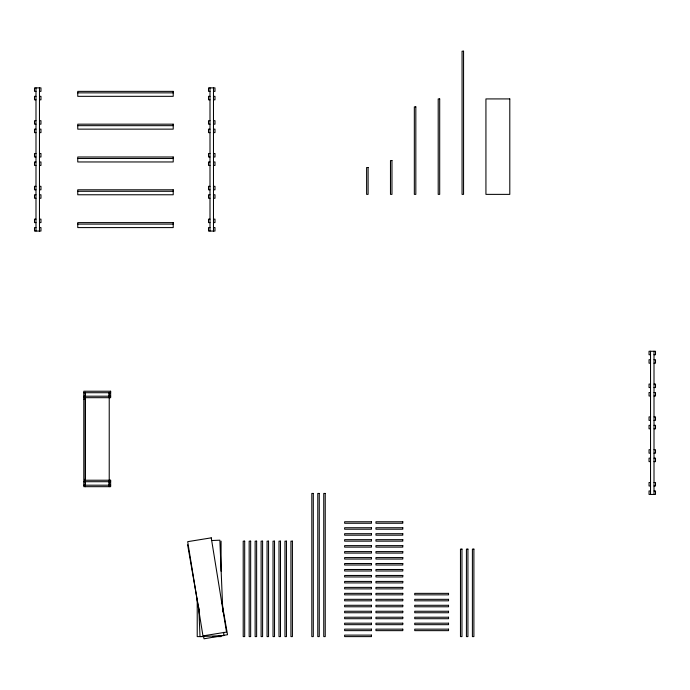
<?xml version="1.0" encoding="UTF-8"?>
<svg xmlns="http://www.w3.org/2000/svg" width="690" height="690" viewBox="0 0 690 690"><rect width="100%" height="100%" fill="white"/><g stroke="black" fill="none" stroke-linecap="round" stroke-linejoin="round"><path stroke-width="1.03" d="M211.563 540.537L219.86 540.192L222.861 611.995M35.992 91.365L34.5 91.365L34.5 87.88L40.96 87.88L40.96 91.365L39.468 91.365M210.001 91.365L208.509 91.365L208.509 87.88L214.978 87.88L214.978 91.365L213.486 91.365M77.754 92.857L173.216 92.857M35.992 96.333L34.5 96.333L34.5 99.817L35.992 99.817M39.468 96.333L40.96 96.333L40.96 99.817L39.468 99.817M210.001 96.333L208.509 96.333L208.509 99.817L210.001 99.817M213.486 96.333L214.978 96.333L214.978 99.817L213.486 99.817M35.992 120.698L34.5 120.698L34.5 124.174L35.992 124.174M39.468 120.698L40.96 120.698L40.96 124.174L39.468 124.174M210.001 120.698L208.509 120.698L208.509 124.174L210.001 124.174M213.486 120.698L214.978 120.698L214.978 124.174L213.486 124.174M77.754 125.666L173.216 125.666M35.992 129.142L34.5 129.142L34.5 132.627L35.992 132.627M39.468 129.142L40.96 129.142L40.96 132.627L39.468 132.627M210.001 129.142L208.509 129.142L208.509 132.627L210.001 132.627M213.486 129.142L214.978 129.142L214.978 132.627L213.486 132.627M35.992 153.508L34.5 153.508L34.5 156.992L35.992 156.992M39.468 153.508L40.96 153.508L40.96 156.992L39.468 156.992M210.001 153.508L208.509 153.508L208.509 156.992L210.001 156.992M213.486 153.508L214.978 153.508L214.978 156.992L213.486 156.992M77.754 158.476L173.216 158.476M35.992 161.96L34.5 161.96L34.5 165.436L35.992 165.436M39.468 161.96L40.96 161.96L40.96 165.436L39.468 165.436M210.001 161.96L208.509 161.96L208.509 165.436L210.001 165.436M213.486 161.96L214.978 161.96L214.978 165.436L213.486 165.436M35.992 186.317L34.5 186.317L34.5 189.802L35.992 189.802M39.468 186.317L40.96 186.317L40.96 189.802L39.468 189.802M210.001 186.317L208.509 186.317L208.509 189.802L210.001 189.802M213.486 186.317L214.978 186.317L214.978 189.802L213.486 189.802M77.754 191.294L173.216 191.294M35.992 194.77L34.5 194.77L34.5 198.254L35.992 198.254M39.468 194.77L40.96 194.77L40.96 198.254L39.468 198.254M210.001 194.77L208.509 194.77L208.509 198.254L210.001 198.254M213.486 194.77L214.978 194.77L214.978 198.254L213.486 198.254M35.992 219.135L34.5 219.135L34.5 222.611L35.992 222.611M39.468 219.135L40.96 219.135L40.96 222.611L39.468 222.611M210.001 219.135L208.509 219.135L208.509 222.611L210.001 222.611M213.486 219.135L214.978 219.135L214.978 222.611L213.486 222.611M77.754 224.103L173.216 224.103M35.992 227.588L34.5 227.588L34.5 231.064L40.96 231.064L40.96 227.588L39.468 227.588M210.001 227.588L208.509 227.588L208.509 231.064L214.978 231.064L214.978 227.588L213.486 227.588M650.532 354.738L649.04 354.738L649.04 351.253L655.5 351.253L655.5 354.738L654.008 354.738M650.532 359.706L649.04 359.706L649.04 363.19L650.532 363.19M654.008 359.706L655.5 359.706L655.5 363.19L654.008 363.19M650.532 384.071L649.04 384.071L649.04 387.547L650.532 387.547M654.008 384.071L655.5 384.071L655.5 387.547L654.008 387.547M650.532 392.524L649.04 392.524L649.04 396L650.532 396M654.008 392.524L655.5 392.524L655.5 396L654.008 396M83.8 392.722L110.65 392.722M83.8 396.198L110.65 396.198M85.293 397.949L83.8 397.949L83.8 479.412L85.293 479.412M83.8 399.355L85.293 399.355M650.532 416.881L649.04 416.881L649.04 420.365L650.532 420.365M654.008 416.881L655.5 416.881L655.5 420.365L654.008 420.365M650.532 425.333L649.04 425.333L649.04 428.818L650.532 428.818M654.008 425.333L655.5 425.333L655.5 428.818L654.008 428.818M650.532 449.699L649.04 449.699L649.04 453.175L650.532 453.175M654.008 449.699L655.5 449.699L655.5 453.175L654.008 453.175M650.532 458.151L649.04 458.151L649.04 461.627L650.532 461.627M654.008 458.151L655.5 458.151L655.5 461.627L654.008 461.627M83.8 481.715L110.65 481.715M650.532 482.508L649.04 482.508L649.04 485.993L650.532 485.993M654.008 482.508L655.5 482.508L655.5 485.993L654.008 485.993M83.8 485.191L110.65 485.191M650.532 490.961L649.04 490.961L649.04 494.445L655.5 494.445L655.5 490.961L654.008 490.961M203.438 636.611L197.219 636.611L197.219 599.067M212.779 636.611L221.076 636.611M221.809 601.956L222.18 604.069M222.551 606.182L227.528 634.705L204.016 638.811L203.464 635.645M187.611 544.772L199.039 610.288M223.715 632.351L223.853 635.568L200.014 636.568L198.798 607.631M654.008 351.253L654.008 494.445M650.532 351.253L650.532 494.445M221.076 541.15L221.076 571.182M213.486 87.88L213.486 231.064M210.001 87.88L210.001 231.064M109.227 392.3L109.227 486.683M109.158 392.722L109.158 396.198M109.158 481.715L109.158 485.191M85.362 392.3L85.362 486.683M85.293 392.722L85.293 396.198M85.293 396.586L85.293 480.249M85.293 481.715L85.293 485.191M39.468 87.88L39.468 231.064M35.992 87.88L35.992 231.064M211.252 537.846L187.697 541.659L202.955 635.895L226.51 632.075L211.252 537.846M463.559 51.189L462.067 51.189L462.067 194.373L463.559 194.373L463.559 51.189M173.216 91.365L77.754 91.365L77.754 96.333L173.216 96.333L173.216 91.365M439.694 98.92L438.202 98.92L438.202 194.373L439.694 194.373L439.694 98.92M509.798 98.92L485.933 98.92L485.933 194.373L509.798 194.373L509.798 98.92M415.829 106.872L414.336 106.872L414.336 194.373L415.829 194.373L415.829 106.872M173.216 124.174L77.754 124.174L77.754 129.142L173.216 129.142L173.216 124.174M173.216 156.992L77.754 156.992L77.754 161.96L173.216 161.96L173.216 156.992M391.963 160.563L390.48 160.563L390.48 194.373L391.963 194.373L391.963 160.563M368.106 167.523L366.614 167.523L366.614 194.373L368.106 194.373L368.106 167.523M173.216 189.802L77.754 189.802L77.754 194.77L173.216 194.77L173.216 189.802M173.216 222.611L77.754 222.611L77.754 227.588L173.216 227.588L173.216 222.611M110.65 391.23L83.8 391.23L83.8 397.69L110.65 397.69L110.65 391.23M110.65 480.223L83.8 480.223L83.8 486.683L110.65 486.683L110.65 480.223M313.303 493.428L311.811 493.428L311.811 636.611L313.303 636.611L313.303 493.428M319.272 493.428L317.78 493.428L317.78 636.611L319.272 636.611L319.272 493.428M325.24 493.428L323.748 493.428L323.748 636.611L325.24 636.611L325.24 493.428M371.479 521.761L344.629 521.761L344.629 523.253L371.479 523.253L371.479 521.761M402.796 521.761L375.947 521.761L375.947 523.253L402.796 523.253L402.796 521.761M371.479 527.729L344.629 527.729L344.629 529.221L371.479 529.221L371.479 527.729M402.796 527.729L375.947 527.729L375.947 529.221L402.796 529.221L402.796 527.729M371.479 533.698L344.629 533.698L344.629 535.19L371.479 535.19L371.479 533.698M402.796 533.698L375.947 533.698L375.947 535.19L402.796 535.19L402.796 533.698M371.479 539.658L344.629 539.658L344.629 541.15L371.479 541.15L371.479 539.658M402.796 539.658L375.947 539.658L375.947 541.15L402.796 541.15L402.796 539.658M244.691 541.15L243.208 541.15L243.208 636.611L244.691 636.611L244.691 541.15M250.66 541.15L249.168 541.15L249.168 636.611L250.66 636.611L250.66 541.15M256.628 541.15L255.136 541.15L255.136 636.611L256.628 636.611L256.628 541.15M262.597 541.15L261.105 541.15L261.105 636.611L262.597 636.611L262.597 541.15M268.557 541.15L267.065 541.15L267.065 636.611L268.557 636.611L268.557 541.15M274.525 541.15L273.033 541.15L273.033 636.611L274.525 636.611L274.525 541.15M280.494 541.15L279.002 541.15L279.002 636.611L280.494 636.611L280.494 541.15M286.462 541.15L284.97 541.15L284.97 636.611L286.462 636.611L286.462 541.15M292.422 541.15L290.93 541.15L290.93 636.611L292.422 636.611L292.422 541.15M371.479 545.626L344.629 545.626L344.629 547.118L371.479 547.118L371.479 545.626M402.796 545.626L375.947 545.626L375.947 547.118L402.796 547.118L402.796 545.626M461.964 549.111L460.471 549.111L460.471 636.611L461.964 636.611L461.964 549.111M467.923 549.111L466.431 549.111L466.431 636.611L467.923 636.611L467.923 549.111M473.892 549.111L472.4 549.111L472.4 636.611L473.892 636.611L473.892 549.111M371.479 551.595L344.629 551.595L344.629 553.087L371.479 553.087L371.479 551.595M402.796 551.595L375.947 551.595L375.947 553.087L402.796 553.087L402.796 551.595M371.479 557.563L344.629 557.563L344.629 559.055L371.479 559.055L371.479 557.563M402.796 557.563L375.947 557.563L375.947 559.055L402.796 559.055L402.796 557.563M371.479 563.523L344.629 563.523L344.629 565.015L371.479 565.015L371.479 563.523M402.796 563.523L375.947 563.523L375.947 565.015L402.796 565.015L402.796 563.523M371.479 569.491L344.629 569.491L344.629 570.984L371.479 570.984L371.479 569.491M402.796 569.491L375.947 569.491L375.947 570.984L402.796 570.984L402.796 569.491M371.479 575.46L344.629 575.46L344.629 576.952L371.479 576.952L371.479 575.46M402.796 575.46L375.947 575.46L375.947 576.952L402.796 576.952L402.796 575.46M371.479 581.42L344.629 581.42L344.629 582.912L371.479 582.912L371.479 581.42M402.796 581.42L375.947 581.42L375.947 582.912L402.796 582.912L402.796 581.42M371.479 587.388L344.629 587.388L344.629 588.88L371.479 588.88L371.479 587.388M402.796 587.388L375.947 587.388L375.947 588.88L402.796 588.88L402.796 587.388M371.479 593.357L344.629 593.357L344.629 594.849L371.479 594.849L371.479 593.357M402.796 593.357L375.947 593.357L375.947 594.849L402.796 594.849L402.796 593.357M448.534 593.357L414.733 593.357L414.733 594.849L448.534 594.849L448.534 593.357M371.479 599.325L344.629 599.325L344.629 600.817L371.479 600.817L371.479 599.325M402.796 599.325L375.947 599.325L375.947 600.817L402.796 600.817L402.796 599.325M448.534 599.325L414.733 599.325L414.733 600.817L448.534 600.817L448.534 599.325M371.479 605.285L344.629 605.285L344.629 606.777L371.479 606.777L371.479 605.285M402.796 605.285L375.947 605.285L375.947 606.777L402.796 606.777L402.796 605.285M448.534 605.285L414.733 605.285L414.733 606.777L448.534 606.777L448.534 605.285M371.479 611.254L344.629 611.254L344.629 612.746L371.479 612.746L371.479 611.254M402.796 611.254L375.947 611.254L375.947 612.746L402.796 612.746L402.796 611.254M448.534 611.254L414.733 611.254L414.733 612.746L448.534 612.746L448.534 611.254M371.479 617.222L344.629 617.222L344.629 618.714L371.479 618.714L371.479 617.222M402.796 617.222L375.947 617.222L375.947 618.714L402.796 618.714L402.796 617.222M448.534 617.222L414.733 617.222L414.733 618.714L448.534 618.714L448.534 617.222M371.479 623.191L344.629 623.191L344.629 624.674L371.479 624.674L371.479 623.191M402.796 623.191L375.947 623.191L375.947 624.674L402.796 624.674L402.796 623.191M448.534 623.191L414.733 623.191L414.733 624.674L448.534 624.674L448.534 623.191M371.479 629.151L344.629 629.151L344.629 630.643L371.479 630.643L371.479 629.151M402.796 629.151L375.947 629.151L375.947 630.643L402.796 630.643L402.796 629.151M448.534 629.151L414.733 629.151L414.733 630.643L448.534 630.643L448.534 629.151M371.479 635.119L344.629 635.119L344.629 636.611L371.479 636.611L371.479 635.119"/></g></svg>
